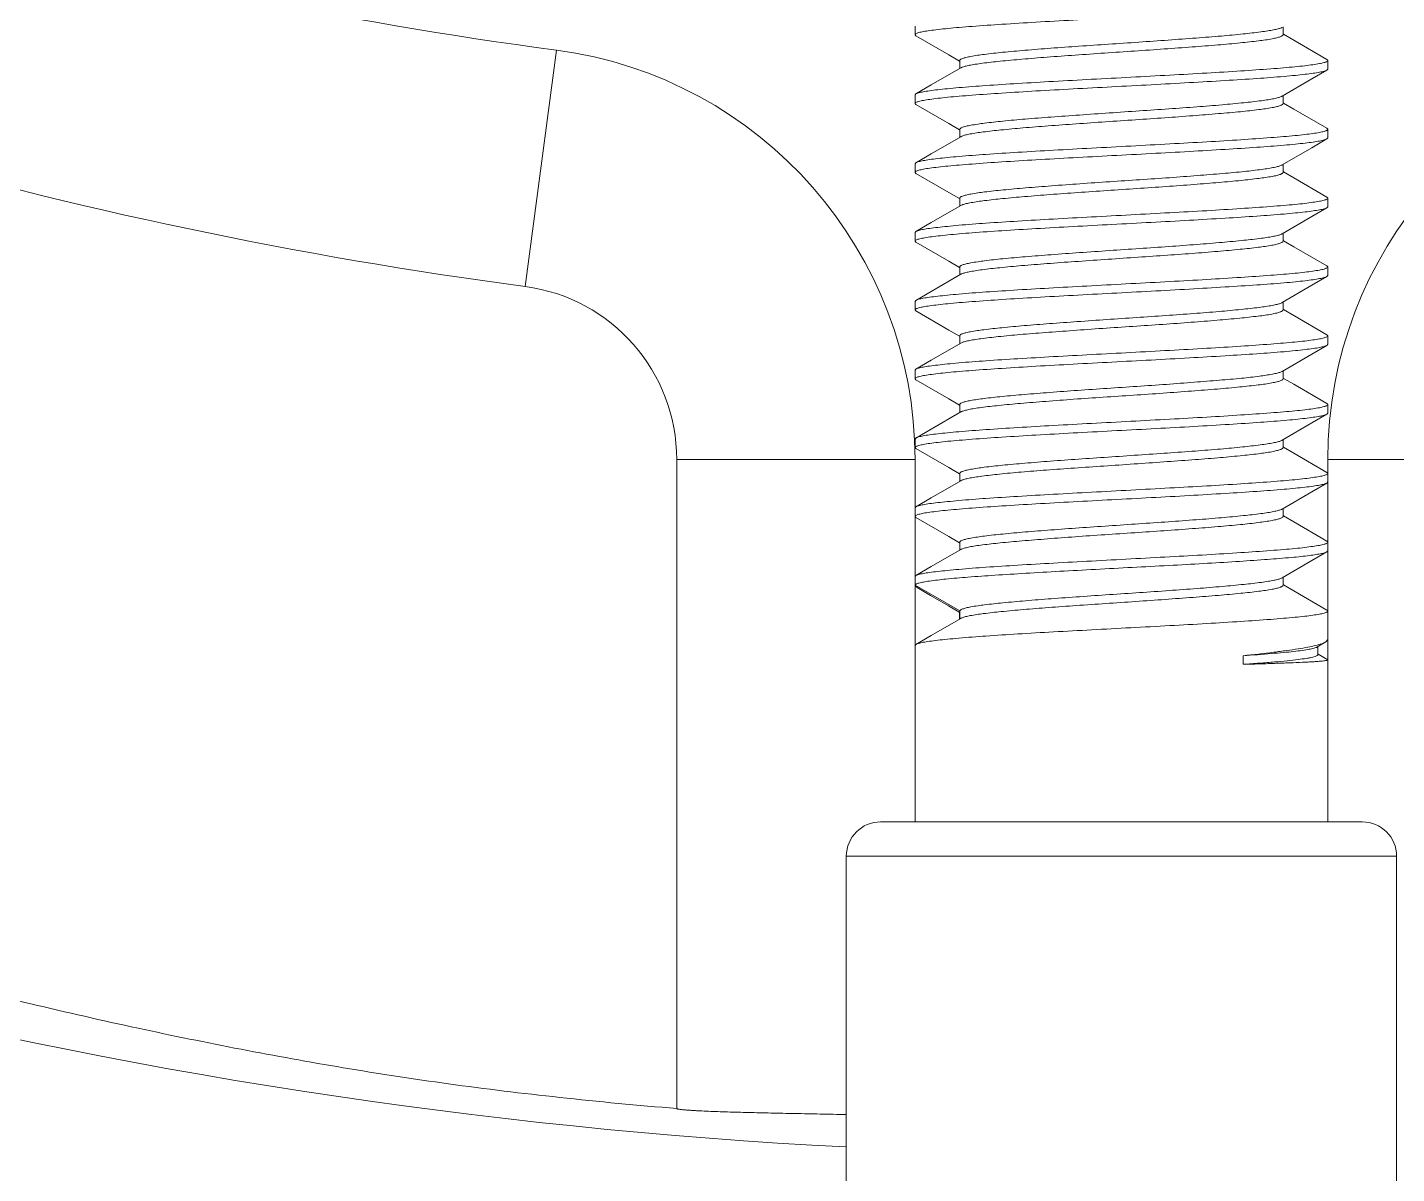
# Model space of a CAD drawing. Header units: millimetres. Extents: x 206 to 1899, y -454 to 296.
# Drawn here: x 633.944 to 635.188, y 50.576 to 51.617 of the extents above; entities that cross this region are included whole.
import ezdxf

# ---------------------------------------------------------------- set-up
doc = ezdxf.new("R2010")
doc.units = ezdxf.units.MM
doc.layers.add('细实线', color=7, linetype='Continuous', lineweight=15)

msp = doc.modelspace()

# ---------------------------------------------------------------- linework, layer by layer
at = {"layer": '细实线', "linetype": 'Continuous', "lineweight": 9}
for p, q in [((634.7508, 51.6184), (634.7508, 51.6106)), ((634.7516, 51.6097), (634.7508, 51.6106)), ((635.0852, 51.6106), (635.0852, 51.6178)), ((634.3966, 51.3819), (634.425, 51.5966)), ((634.7914, 51.5872), (634.7914, 51.5799)), ((635.125, 51.5881), (635.1258, 51.5872)), ((635.1258, 51.5872), (635.1258, 51.5794)), ((635.125, 51.5784), (635.1258, 51.5794)), ((634.7516, 51.5568), (634.7508, 51.5559)), ((634.7508, 51.5559), (634.7508, 51.5481)), ((634.7516, 51.5472), (634.7508, 51.5481)), ((635.0852, 51.5481), (635.0852, 51.5553)), ((634.7914, 51.5247), (634.7914, 51.5174)), ((635.125, 51.5256), (635.1258, 51.5247)), ((635.1258, 51.5247), (635.1258, 51.5169)), ((635.125, 51.5159), (635.1258, 51.5169)), ((634.7516, 51.4943), (634.7508, 51.4934)), ((634.7508, 51.4934), (634.7508, 51.4856)), ((634.7516, 51.4847), (634.7508, 51.4856)), ((635.0852, 51.4856), (635.0852, 51.4928)), ((634.7914, 51.4622), (634.7914, 51.4549)), ((635.125, 51.4631), (635.1258, 51.4622)), ((635.1258, 51.4622), (635.1258, 51.4544)), ((635.125, 51.4534), (635.1258, 51.4544)), ((634.7516, 51.4318), (634.7508, 51.4309)), ((634.7508, 51.4309), (634.7508, 51.4231)), ((634.7516, 51.4222), (634.7508, 51.4231)), ((635.0852, 51.4231), (635.0852, 51.4303)), ((634.7914, 51.3997), (634.7914, 51.3924)), ((635.125, 51.4006), (635.1258, 51.3997)), ((635.1258, 51.3997), (635.1258, 51.3919)), ((635.125, 51.3909), (635.1258, 51.3919)), ((634.7516, 51.3693), (634.7508, 51.3684)), ((634.7508, 51.3684), (634.7508, 51.3606)), ((634.7516, 51.3597), (634.7508, 51.3606)), ((635.0852, 51.3606), (635.0852, 51.3678)), ((634.7914, 51.3372), (634.7914, 51.3299)), ((635.125, 51.3381), (635.1258, 51.3372)), ((635.1258, 51.3372), (635.1258, 51.3294)), ((634.7929, 51.3308), (634.7924, 51.3305)), ((635.125, 51.3284), (635.1258, 51.3294)), ((634.7516, 51.3068), (634.7508, 51.3059)), ((634.7508, 51.3059), (634.7508, 51.2981)), ((634.7516, 51.2972), (634.7508, 51.2981)), ((635.0852, 51.2981), (635.0852, 51.3053)), ((634.7914, 51.2747), (634.7914, 51.2674)), ((635.125, 51.2756), (635.1258, 51.2747)), ((635.1258, 51.2747), (635.1258, 51.2669)), ((635.125, 51.2659), (635.1258, 51.2669)), ((634.7516, 51.2443), (634.7508, 51.2434)), ((634.7508, 51.2434), (634.7508, 51.2356)), ((634.7516, 51.2347), (634.7508, 51.2356)), ((635.0852, 51.2356), (635.0852, 51.2428)), ((634.7508, 51.2248), (634.5343, 51.2248)), ((634.5343, 51.2248), (634.5343, 50.6353)), ((634.7508, 51.2248), (634.7508, 50.8958)), ((635.3423, 51.2248), (635.1258, 51.2248)), ((635.1258, 51.0429), (635.1258, 51.2248)), ((634.7914, 51.2122), (634.7914, 51.2049)), ((635.125, 51.2131), (635.1258, 51.2122)), ((635.125, 51.2034), (635.1258, 51.2044)), ((634.7516, 51.1818), (634.7508, 51.1809)), ((634.7516, 51.1722), (634.7508, 51.1731)), ((635.0852, 51.1731), (635.0852, 51.1803)), ((634.7914, 51.1497), (634.7914, 51.1424)), ((635.125, 51.1506), (635.1258, 51.1497)), ((635.125, 51.1409), (635.1258, 51.1419)), ((634.7516, 51.1193), (634.7508, 51.1184)), ((635.0852, 51.1106), (635.0852, 51.1178)), ((634.7508, 51.1106), (634.7914, 51.0872)), ((634.7527, 51.1084), (634.7508, 51.1106)), ((634.7914, 51.0872), (634.7911, 51.0865)), ((634.7911, 51.0865), (634.7911, 51.0797)), ((634.7914, 51.0872), (634.7914, 51.0799)), ((635.125, 51.0881), (635.1258, 51.0872)), ((635.1239, 51.0591), (635.1258, 51.0613)), ((634.7516, 51.0568), (634.7508, 51.0559)), ((635.1159, 51.0544), (635.1239, 51.0591)), ((635.1167, 51.0476), (635.1167, 51.0549)), ((635.049, 51.0388), (635.049, 51.0466)), ((635.1257, 51.0429), (635.1169, 51.0479)), ((635.1258, 51.0427), (635.1258, 50.8958)), ((635.1571, 50.8958), (634.7196, 50.8958)), ((635.1883, 50.8645), (634.6883, 50.8645)), ((634.6883, 50.8645), (634.6883, 50.552)), ((635.1883, 50.8645), (635.1883, 50.552))]:
    msp.add_line(p, q, dxfattribs=at)
for points in [[(634.7516, 51.6097), (634.7814, 51.5924), (634.7911, 51.5867)], [(635.125, 51.5881), (635.0949, 51.6056), (635.0855, 51.611)], [(634.7924, 51.5805), (634.7656, 51.565), (634.7516, 51.5568)], [(635.0842, 51.5548), (635.1113, 51.5705), (635.125, 51.5784)], [(634.7516, 51.5472), (634.7814, 51.5299), (634.7911, 51.5242)], [(635.125, 51.5256), (635.0949, 51.5431), (635.0855, 51.5485)], [(634.7924, 51.518), (634.7656, 51.5025), (634.7516, 51.4943)], [(635.0842, 51.4923), (635.1113, 51.508), (635.125, 51.5159)], [(634.7516, 51.4847), (634.7814, 51.4674), (634.7911, 51.4617)], [(635.125, 51.4631), (635.0949, 51.4806), (635.0855, 51.486)], [(634.7924, 51.4555), (634.7656, 51.44), (634.7516, 51.4318)], [(635.0842, 51.4298), (635.1113, 51.4455), (635.125, 51.4534)], [(634.7516, 51.4222), (634.7814, 51.4049), (634.7911, 51.3992)], [(635.125, 51.4006), (635.0949, 51.4181), (635.0855, 51.4235)], [(634.7924, 51.393), (634.7656, 51.3775), (634.7516, 51.3693)], [(635.0842, 51.3673), (635.1113, 51.383), (635.125, 51.3909)], [(634.7516, 51.3597), (634.7814, 51.3424), (634.7911, 51.3367)], [(635.125, 51.3381), (635.0949, 51.3556), (635.0855, 51.361)], [(634.7924, 51.3305), (634.7656, 51.315), (634.7516, 51.3068)], [(635.0842, 51.3048), (635.1113, 51.3205), (635.125, 51.3284)], [(635.125, 51.2756), (635.0949, 51.2931), (635.0855, 51.2985)], [(634.7516, 51.2972), (634.7814, 51.2799), (634.7911, 51.2742)], [(634.7924, 51.268), (634.7656, 51.2525), (634.7516, 51.2443)], [(635.0842, 51.2423), (635.1113, 51.258), (635.125, 51.2659)], [(635.125, 51.2131), (635.0949, 51.2306), (635.0855, 51.236)], [(634.7516, 51.2347), (634.7814, 51.2174), (634.7911, 51.2117)], [(634.7924, 51.2055), (634.7656, 51.19), (634.7516, 51.1818)], [(635.0842, 51.1798), (635.1113, 51.1955), (635.125, 51.2034)], [(635.125, 51.1506), (635.0949, 51.1681), (635.0855, 51.1735)], [(634.7516, 51.1722), (634.7814, 51.1549), (634.7911, 51.1492)], [(634.7924, 51.143), (634.7656, 51.1275), (634.7516, 51.1193)], [(635.0842, 51.1173), (635.1113, 51.133), (635.125, 51.1409)], [(635.125, 51.0881), (635.0949, 51.1056), (635.0855, 51.111)], [(634.7527, 51.1084), (634.765, 51.1012), (634.7811, 51.0918), (634.7908, 51.0861)], [(634.7924, 51.0805), (634.7656, 51.065), (634.7516, 51.0568)]]:
    msp.add_lwpolyline(points, dxfattribs=at)
for centre, radius, start, end in [((634.9383, 55.4725), 3.9097, 245.1795, 262.4564), ((634.9383, 55.4725), 4.1262, 245.1795, 262.4564), ((634.3758, 51.2248), 0.375, 0, 82.4564), ((635.5008, 51.2248), 0.375, 97.5436, 180), ((634.8001, 51.4395), 0.0178, 109.5217, 109.8922), ((634.3758, 51.2248), 0.1585, 0, 82.4564), ((634.9383, 55.4725), 4.8785, 243.7689, 267.0595), ((634.9383, 55.4725), 5.0347, 242.6574, 297.3426), ((634.7196, 50.8645), 0.0312, 90, 180), ((635.1571, 50.8645), 0.0312, 0, 90)]:
    msp.add_arc(centre, radius, start, end, dxfattribs=at)
for points, knots in [([(634.7508, 51.6106), (634.7508, 51.611), (634.7517, 51.6116), (634.7528, 51.6121), (634.7551, 51.6128), (634.7589, 51.6136), (634.7648, 51.6145), (634.7722, 51.6154), (634.7811, 51.6164), (634.7914, 51.6173), (634.8078, 51.6186), (634.831, 51.6202), (634.8616, 51.6221), (634.8949, 51.6239), (634.9298, 51.6258), (634.965, 51.6276), (634.9993, 51.6295), (635.0313, 51.6314), (635.06, 51.6332), (635.0813, 51.6348), (635.0959, 51.6361), (635.1047, 51.6371), (635.1121, 51.638), (635.1179, 51.6389), (635.122, 51.6398), (635.1243, 51.6405), (635.125, 51.6409)], [0, 0, 0, 0, 0.003386, 0.006477, 0.010615, 0.022103, 0.037852, 0.057761, 0.081659, 0.109346, 0.14057, 0.212495, 0.294853, 0.384678, 0.478725, 0.573599, 0.665875, 0.752216, 0.829508, 0.894972, 0.92252, 0.946272, 0.966026, 0.981615, 0.992942, 1, 1, 1, 1]), ([(635.0834, 51.6168), (635.0825, 51.6165), (635.0802, 51.6158), (635.0762, 51.6149), (635.071, 51.614), (635.0618, 51.6127), (635.0477, 51.6111), (635.0281, 51.6093), (635.0054, 51.6075), (634.9803, 51.6057), (634.9538, 51.6038), (634.9268, 51.602), (634.9002, 51.6002), (634.8749, 51.5984), (634.8517, 51.5966), (634.8316, 51.5948), (634.8152, 51.593), (634.8041, 51.5914), (634.7975, 51.5901), (634.7946, 51.5893), (634.7929, 51.5886), (634.792, 51.5881), (634.7914, 51.5875), (634.7914, 51.5872)], [0, 0, 0, 0, 0.009983, 0.024017, 0.042047, 0.063952, 0.118662, 0.186333, 0.264661, 0.350955, 0.442243, 0.535377, 0.627145, 0.714382, 0.794081, 0.863503, 0.920281, 0.962517, 0.977758, 0.988951, 0.993044, 0.996175, 1, 1, 1, 1]), ([(635.0852, 51.6106), (635.0852, 51.6102), (635.0846, 51.6097), (635.0837, 51.6092), (635.082, 51.6085), (635.0791, 51.6077), (635.0726, 51.6063), (635.0615, 51.6048), (635.0451, 51.603), (635.025, 51.6012), (635.002, 51.5994), (634.9767, 51.5976), (634.9501, 51.5958), (634.9231, 51.594), (634.8967, 51.5921), (634.8716, 51.5903), (634.8489, 51.5885), (634.8293, 51.5867), (634.8152, 51.5852), (634.8059, 51.5838), (634.8006, 51.5829), (634.7966, 51.5821), (634.7943, 51.5814), (634.7934, 51.581)], [0, 0, 0, 0, 0.003818, 0.006942, 0.011026, 0.02219, 0.037392, 0.079521, 0.136161, 0.205426, 0.28496, 0.372037, 0.463666, 0.556698, 0.647932, 0.734233, 0.812637, 0.880458, 0.935393, 0.957441, 0.975627, 0.989834, 1, 1, 1, 1]), ([(635.0842, 51.6173), (635.0841, 51.6172), (635.0839, 51.6171), (635.0836, 51.6169), (635.0834, 51.6168)], [0, 0, 0, 0, 0.227478, 1, 1, 1, 1]), ([(635.1258, 51.5872), (635.1258, 51.5867), (635.125, 51.5862), (635.1238, 51.5857), (635.1215, 51.585), (635.1177, 51.5842), (635.1118, 51.5833), (635.1044, 51.5823), (635.0955, 51.5814), (635.0852, 51.5805), (635.0688, 51.5792), (635.0456, 51.5776), (635.015, 51.5757), (634.9817, 51.5739), (634.9468, 51.572), (634.9116, 51.5701), (634.8773, 51.5683), (634.8453, 51.5664), (634.8166, 51.5646), (634.7953, 51.563), (634.7807, 51.5616), (634.7719, 51.5607), (634.7645, 51.5598), (634.7587, 51.5589), (634.7546, 51.558), (634.7524, 51.5573), (634.7516, 51.5568)], [0, 0, 0, 0, 0.003386, 0.006477, 0.010615, 0.022105, 0.037855, 0.057765, 0.081665, 0.109352, 0.140578, 0.212504, 0.294863, 0.384691, 0.47874, 0.573613, 0.665886, 0.752225, 0.829516, 0.894979, 0.922525, 0.946276, 0.966029, 0.981617, 0.992942, 1, 1, 1, 1]), ([(634.7508, 51.5481), (634.7508, 51.5485), (634.7517, 51.5491), (634.7528, 51.5496), (634.7551, 51.5503), (634.7589, 51.5511), (634.7648, 51.552), (634.7722, 51.5529), (634.7811, 51.5539), (634.7914, 51.5548), (634.8078, 51.5561), (634.831, 51.5577), (634.8616, 51.5596), (634.8949, 51.5614), (634.9298, 51.5633), (634.965, 51.5651), (634.9993, 51.567), (635.0313, 51.5689), (635.06, 51.5707), (635.0813, 51.5723), (635.0959, 51.5736), (635.1047, 51.5746), (635.1121, 51.5755), (635.1179, 51.5764), (635.122, 51.5773), (635.1243, 51.578), (635.125, 51.5784)], [0, 0, 0, 0, 0.003386, 0.006477, 0.010615, 0.022104, 0.037852, 0.057759, 0.081656, 0.10934, 0.140563, 0.212487, 0.29485, 0.384681, 0.478728, 0.573601, 0.66588, 0.752226, 0.829521, 0.894981, 0.922526, 0.946275, 0.966028, 0.981616, 0.992942, 1, 1, 1, 1]), ([(634.7934, 51.581), (634.7933, 51.5809), (634.7929, 51.5808), (634.7926, 51.5806), (634.7924, 51.5805)], [0, 0, 0, 0, 0.275075, 1, 1, 1, 1]), ([(635.0835, 51.5544), (635.0827, 51.554), (635.0805, 51.5533), (635.0765, 51.5524), (635.0714, 51.5515), (635.0623, 51.5502), (635.0483, 51.5487), (635.0287, 51.5468), (635.006, 51.545), (634.981, 51.5432), (634.9545, 51.5414), (634.9274, 51.5396), (634.9006, 51.5377), (634.8752, 51.5359), (634.852, 51.5341), (634.8318, 51.5323), (634.8153, 51.5305), (634.8042, 51.5289), (634.7975, 51.5276), (634.7946, 51.5268), (634.7929, 51.5261), (634.792, 51.5256), (634.7914, 51.525), (634.7914, 51.5247)], [0, 0, 0, 0, 0.009677, 0.023417, 0.041183, 0.062849, 0.117177, 0.184595, 0.262794, 0.349075, 0.440453, 0.533761, 0.625763, 0.713268, 0.793247, 0.862937, 0.919948, 0.962365, 0.977669, 0.988913, 0.993022, 0.996164, 1, 1, 1, 1]), ([(635.0852, 51.5481), (635.0852, 51.5477), (635.0846, 51.5472), (635.0837, 51.5467), (635.082, 51.546), (635.0792, 51.5452), (635.0727, 51.5439), (635.0617, 51.5423), (635.0454, 51.5405), (635.0254, 51.5388), (635.0025, 51.537), (634.9774, 51.5351), (634.9509, 51.5333), (634.924, 51.5315), (634.8976, 51.5297), (634.8726, 51.5279), (634.8499, 51.5261), (634.8301, 51.5243), (634.8141, 51.5225), (634.8033, 51.521), (634.797, 51.5197), (634.7946, 51.519), (634.7936, 51.5186)], [0, 0, 0, 0, 0.003802, 0.00691, 0.010971, 0.022067, 0.037175, 0.079049, 0.135361, 0.204249, 0.283387, 0.370083, 0.461382, 0.554169, 0.645275, 0.731592, 0.810175, 0.878354, 0.93383, 0.974773, 0.989392, 1, 1, 1, 1]), ([(635.0842, 51.5548), (635.0842, 51.5547), (635.0839, 51.5546), (635.0837, 51.5545), (635.0835, 51.5544)], [0, 0, 0, 0, 0.231261, 1, 1, 1, 1]), ([(635.1258, 51.5247), (635.1258, 51.5242), (635.125, 51.5237), (635.1238, 51.5232), (635.1215, 51.5225), (635.1177, 51.5217), (635.1118, 51.5208), (635.1044, 51.5198), (635.0955, 51.5189), (635.0852, 51.518), (635.0688, 51.5167), (635.0456, 51.5151), (635.015, 51.5132), (634.9817, 51.5114), (634.9468, 51.5095), (634.9116, 51.5076), (634.8773, 51.5058), (634.8453, 51.5039), (634.8166, 51.5021), (634.7953, 51.5005), (634.7807, 51.4991), (634.7719, 51.4982), (634.7645, 51.4973), (634.7587, 51.4964), (634.7546, 51.4955), (634.7524, 51.4948), (634.7516, 51.4943)], [0, 0, 0, 0, 0.003386, 0.006477, 0.010615, 0.022104, 0.037853, 0.057761, 0.081659, 0.109343, 0.140566, 0.212491, 0.294856, 0.384688, 0.478738, 0.57361, 0.665886, 0.752231, 0.829524, 0.894985, 0.922529, 0.946277, 0.966029, 0.981616, 0.992942, 1, 1, 1, 1]), ([(634.7508, 51.4856), (634.7508, 51.486), (634.7517, 51.4866), (634.7528, 51.4871), (634.7551, 51.4878), (634.7589, 51.4886), (634.7648, 51.4895), (634.7722, 51.4904), (634.7811, 51.4914), (634.7915, 51.4923), (634.8078, 51.4936), (634.831, 51.4952), (634.8616, 51.4971), (634.8949, 51.4989), (634.9298, 51.5008), (634.965, 51.5026), (634.9993, 51.5045), (635.0313, 51.5064), (635.06, 51.5082), (635.0813, 51.5098), (635.0959, 51.5111), (635.1047, 51.5121), (635.1121, 51.513), (635.1179, 51.5139), (635.122, 51.5148), (635.1243, 51.5155), (635.125, 51.5159)], [0, 0, 0, 0, 0.003387, 0.006477, 0.010616, 0.022106, 0.037856, 0.057766, 0.081667, 0.109354, 0.14058, 0.212506, 0.29487, 0.384701, 0.478751, 0.573623, 0.665893, 0.752232, 0.829523, 0.894985, 0.92253, 0.946279, 0.966031, 0.981618, 0.992942, 1, 1, 1, 1]), ([(634.7936, 51.5186), (634.7935, 51.5185), (634.7931, 51.5184), (634.7927, 51.5182), (634.7924, 51.518)], [0, 0, 0, 0, 0.280294, 1, 1, 1, 1]), ([(635.0837, 51.492), (635.0828, 51.4916), (635.0807, 51.4909), (635.0768, 51.49), (635.0717, 51.4891), (635.0627, 51.4878), (635.0488, 51.4862), (635.0293, 51.4844), (635.0066, 51.4826), (634.9815, 51.4807), (634.955, 51.4789), (634.9278, 51.4771), (634.901, 51.4753), (634.8755, 51.4734), (634.8523, 51.4716), (634.832, 51.4698), (634.8154, 51.468), (634.8042, 51.4665), (634.7975, 51.4651), (634.7946, 51.4643), (634.7929, 51.4636), (634.792, 51.4631), (634.7914, 51.4625), (634.7914, 51.4622)], [0, 0, 0, 0, 0.009433, 0.022938, 0.04049, 0.061966, 0.115986, 0.183198, 0.261292, 0.347563, 0.439014, 0.532461, 0.62465, 0.712371, 0.792575, 0.862481, 0.91968, 0.962243, 0.977598, 0.988882, 0.993005, 0.996155, 1, 1, 1, 1]), ([(635.0852, 51.4856), (635.0852, 51.4852), (635.0846, 51.4847), (635.0837, 51.4842), (635.0821, 51.4835), (635.0793, 51.4827), (635.0728, 51.4814), (635.0619, 51.4799), (635.0458, 51.4781), (635.0261, 51.4763), (635.0034, 51.4745), (634.9785, 51.4727), (634.9522, 51.4709), (634.9255, 51.4691), (634.8992, 51.4673), (634.8742, 51.4655), (634.8514, 51.4637), (634.8315, 51.4619), (634.8153, 51.4602), (634.8043, 51.4586), (634.7977, 51.4573), (634.7951, 51.4566), (634.7941, 51.4563)], [0, 0, 0, 0, 0.003778, 0.006856, 0.01088, 0.02187, 0.036826, 0.07829, 0.134072, 0.202349, 0.280845, 0.366922, 0.457684, 0.55007, 0.640964, 0.7273, 0.806171, 0.874929, 0.93128, 0.973382, 0.98867, 1, 1, 1, 1]), ([(635.1258, 51.4622), (635.1258, 51.4617), (635.125, 51.4612), (635.1238, 51.4607), (635.1215, 51.46), (635.1177, 51.4592), (635.1118, 51.4583), (635.1044, 51.4573), (635.0955, 51.4564), (635.0852, 51.4555), (635.0688, 51.4542), (635.0456, 51.4526), (635.015, 51.4507), (634.9817, 51.4489), (634.9468, 51.447), (634.9116, 51.4451), (634.8773, 51.4433), (634.8453, 51.4414), (634.8166, 51.4396), (634.7953, 51.438), (634.7807, 51.4366), (634.7719, 51.4357), (634.7645, 51.4348), (634.7587, 51.4339), (634.7546, 51.433), (634.7524, 51.4323), (634.7516, 51.4318)], [0, 0, 0, 0, 0.003386, 0.006477, 0.010615, 0.022103, 0.03785, 0.057758, 0.081655, 0.10934, 0.140564, 0.212487, 0.294847, 0.38467, 0.478715, 0.573589, 0.665867, 0.752213, 0.829506, 0.894971, 0.922518, 0.946271, 0.966025, 0.981615, 0.992941, 1, 1, 1, 1]), ([(634.7508, 51.4231), (634.7508, 51.4235), (634.7517, 51.4241), (634.7528, 51.4246), (634.7551, 51.4253), (634.7589, 51.4261), (634.7648, 51.427), (634.7722, 51.4279), (634.7811, 51.4289), (634.7914, 51.4298), (634.8078, 51.4311), (634.831, 51.4327), (634.8616, 51.4346), (634.8949, 51.4364), (634.9298, 51.4383), (634.965, 51.4401), (634.9993, 51.442), (635.0313, 51.4439), (635.06, 51.4457), (635.0813, 51.4473), (635.0959, 51.4486), (635.1047, 51.4496), (635.1121, 51.4505), (635.1179, 51.4514), (635.122, 51.4523), (635.1243, 51.453), (635.125, 51.4534)], [0, 0, 0, 0, 0.003386, 0.006477, 0.010615, 0.022103, 0.037851, 0.057759, 0.081656, 0.109342, 0.140566, 0.212491, 0.294849, 0.384672, 0.478718, 0.573592, 0.665869, 0.752213, 0.829505, 0.89497, 0.922518, 0.946271, 0.966025, 0.981615, 0.992941, 1, 1, 1, 1]), ([(634.794, 51.4562), (634.7938, 51.4562), (634.7933, 51.456), (634.7928, 51.4557), (634.7924, 51.4555)], [0, 0, 0, 0, 0.286671, 1, 1, 1, 1]), ([(635.0836, 51.4294), (635.0827, 51.429), (635.0805, 51.4283), (635.0765, 51.4274), (635.0714, 51.4265), (635.0623, 51.4252), (635.0483, 51.4237), (635.0288, 51.4219), (635.0061, 51.42), (634.981, 51.4182), (634.9545, 51.4164), (634.9274, 51.4146), (634.9007, 51.4127), (634.8753, 51.4109), (634.852, 51.4091), (634.8318, 51.4073), (634.8153, 51.4055), (634.8042, 51.4039), (634.7975, 51.4026), (634.7946, 51.4018), (634.7929, 51.4011), (634.792, 51.4006), (634.7914, 51.4), (634.7914, 51.3997)], [0, 0, 0, 0, 0.009667, 0.023393, 0.041147, 0.062805, 0.117116, 0.184522, 0.262714, 0.348994, 0.440377, 0.533692, 0.625703, 0.71322, 0.79321, 0.862913, 0.919936, 0.962361, 0.977665, 0.988912, 0.993023, 0.996165, 1, 1, 1, 1]), ([(635.0852, 51.4231), (635.0852, 51.4227), (635.0846, 51.4222), (635.0837, 51.4217), (635.082, 51.421), (635.0791, 51.4202), (635.0725, 51.4188), (635.0614, 51.4173), (635.045, 51.4155), (635.0249, 51.4137), (635.0018, 51.4119), (634.9765, 51.4101), (634.9499, 51.4083), (634.9229, 51.4064), (634.8964, 51.4046), (634.8714, 51.4028), (634.8487, 51.401), (634.829, 51.3992), (634.815, 51.3976), (634.8057, 51.3963), (634.8005, 51.3954), (634.7965, 51.3945), (634.7942, 51.3938), (634.7933, 51.3935)], [0, 0, 0, 0, 0.003822, 0.006948, 0.011039, 0.022226, 0.037448, 0.079648, 0.13638, 0.205749, 0.285389, 0.372569, 0.464289, 0.557388, 0.648657, 0.734953, 0.813305, 0.881028, 0.935817, 0.957772, 0.975858, 0.989948, 1, 1, 1, 1]), ([(635.0842, 51.4298), (635.0842, 51.4297), (635.0839, 51.4296), (635.0837, 51.4295), (635.0836, 51.4294)], [0, 0, 0, 0, 0.231372, 1, 1, 1, 1]), ([(635.1258, 51.3997), (635.1258, 51.3992), (635.125, 51.3987), (635.1238, 51.3982), (635.1215, 51.3975), (635.1177, 51.3967), (635.1118, 51.3958), (635.1044, 51.3948), (635.0955, 51.3939), (635.0852, 51.393), (635.0688, 51.3917), (635.0456, 51.3901), (635.015, 51.3882), (634.9817, 51.3864), (634.9468, 51.3845), (634.9116, 51.3826), (634.8773, 51.3808), (634.8453, 51.3789), (634.8166, 51.3771), (634.7953, 51.3755), (634.7807, 51.3741), (634.7719, 51.3732), (634.7645, 51.3723), (634.7587, 51.3714), (634.7546, 51.3705), (634.7524, 51.3698), (634.7516, 51.3693)], [0, 0, 0, 0, 0.003387, 0.006477, 0.010616, 0.022106, 0.037856, 0.057766, 0.081667, 0.109355, 0.140581, 0.212507, 0.294868, 0.384698, 0.478747, 0.57362, 0.665891, 0.752229, 0.82952, 0.894982, 0.922528, 0.946278, 0.96603, 0.981617, 0.992942, 1, 1, 1, 1]), ([(634.7508, 51.3606), (634.7508, 51.361), (634.7517, 51.3616), (634.7528, 51.3621), (634.7551, 51.3628), (634.7589, 51.3636), (634.7648, 51.3645), (634.7722, 51.3654), (634.7811, 51.3664), (634.7914, 51.3673), (634.8078, 51.3686), (634.831, 51.3702), (634.8616, 51.3721), (634.8949, 51.3739), (634.9298, 51.3758), (634.965, 51.3776), (634.9993, 51.3795), (635.0313, 51.3814), (635.06, 51.3832), (635.0813, 51.3848), (635.0959, 51.3861), (635.1047, 51.3871), (635.1121, 51.388), (635.1179, 51.3889), (635.122, 51.3898), (635.1243, 51.3905), (635.125, 51.3909)], [0, 0, 0, 0, 0.003386, 0.006477, 0.010615, 0.022104, 0.037852, 0.057759, 0.081656, 0.10934, 0.140563, 0.212487, 0.294851, 0.384681, 0.478729, 0.573602, 0.66588, 0.752227, 0.829521, 0.894982, 0.922527, 0.946276, 0.966028, 0.981616, 0.992942, 1, 1, 1, 1]), ([(634.7933, 51.3935), (634.7932, 51.3934), (634.7929, 51.3933), (634.7926, 51.3931), (634.7924, 51.393)], [0, 0, 0, 0, 0.273722, 1, 1, 1, 1]), ([(635.0828, 51.3666), (635.0818, 51.3662), (635.0793, 51.3656), (635.0729, 51.3642), (635.062, 51.3627), (635.0458, 51.3609), (635.026, 51.3591), (635.0033, 51.3573), (634.9783, 51.3555), (634.9519, 51.3537), (634.9251, 51.3519), (634.8987, 51.3501), (634.8737, 51.3483), (634.8509, 51.3465), (634.831, 51.3447), (634.8148, 51.3429), (634.8039, 51.3414), (634.7974, 51.3401), (634.7945, 51.3393), (634.7929, 51.3386), (634.792, 51.3381), (634.7914, 51.3375), (634.7914, 51.3372)], [0, 0, 0, 0, 0.010947, 0.025879, 0.067366, 0.123254, 0.191705, 0.270423, 0.356749, 0.447755, 0.540354, 0.631401, 0.717806, 0.796642, 0.865243, 0.921307, 0.96299, 0.978024, 0.989073, 0.993117, 0.996209, 1, 1, 1, 1]), ([(635.0852, 51.3606), (635.0852, 51.3602), (635.0846, 51.3597), (635.0837, 51.3592), (635.082, 51.3585), (635.0791, 51.3577), (635.0724, 51.3563), (635.0612, 51.3548), (635.0446, 51.353), (635.0243, 51.3512), (635.001, 51.3493), (634.9755, 51.3475), (634.9487, 51.3457), (634.9215, 51.3439), (634.8949, 51.342), (634.8699, 51.3402), (634.8472, 51.3384), (634.8277, 51.3366), (634.8138, 51.335), (634.8048, 51.3337), (634.7997, 51.3328), (634.7959, 51.3319), (634.7937, 51.3312), (634.7929, 51.3308)], [0, 0, 0, 0, 0.003847, 0.007, 0.011126, 0.02242, 0.037789, 0.080389, 0.137638, 0.2076, 0.287863, 0.375641, 0.467878, 0.561362, 0.652831, 0.7391, 0.817166, 0.884324, 0.938264, 0.95969, 0.977187, 0.99063, 1, 1, 1, 1]), ([(635.0842, 51.3673), (635.0841, 51.3672), (635.0836, 51.367), (635.0832, 51.3668), (635.0828, 51.3666)], [0, 0, 0, 0, 0.216425, 1, 1, 1, 1]), ([(635.1258, 51.3372), (635.1258, 51.3367), (635.125, 51.3362), (635.1238, 51.3357), (635.1215, 51.335), (635.1177, 51.3342), (635.1118, 51.3333), (635.1044, 51.3323), (635.0955, 51.3314), (635.0852, 51.3305), (635.0688, 51.3292), (635.0456, 51.3276), (635.015, 51.3257), (634.9817, 51.3239), (634.9468, 51.322), (634.9116, 51.3201), (634.8773, 51.3183), (634.8453, 51.3164), (634.8166, 51.3146), (634.7953, 51.313), (634.7807, 51.3116), (634.7719, 51.3107), (634.7645, 51.3098), (634.7587, 51.3089), (634.7546, 51.308), (634.7524, 51.3073), (634.7516, 51.3068)], [0, 0, 0, 0, 0.003386, 0.006477, 0.010615, 0.022104, 0.037853, 0.057761, 0.081658, 0.109343, 0.140566, 0.212491, 0.294855, 0.384687, 0.478737, 0.573609, 0.665885, 0.752231, 0.829524, 0.894984, 0.922529, 0.946277, 0.966029, 0.981616, 0.992942, 1, 1, 1, 1]), ([(634.7508, 51.2981), (634.7508, 51.2985), (634.7517, 51.2991), (634.7528, 51.2996), (634.7551, 51.3003), (634.7589, 51.3011), (634.7648, 51.302), (634.7722, 51.3029), (634.7811, 51.3039), (634.7915, 51.3048), (634.8078, 51.3061), (634.831, 51.3077), (634.8616, 51.3096), (634.8949, 51.3114), (634.9298, 51.3133), (634.965, 51.3151), (634.9993, 51.317), (635.0313, 51.3189), (635.06, 51.3207), (635.0813, 51.3223), (635.0959, 51.3236), (635.1047, 51.3246), (635.1121, 51.3255), (635.1179, 51.3264), (635.122, 51.3273), (635.1243, 51.328), (635.125, 51.3284)], [0, 0, 0, 0, 0.003387, 0.006477, 0.010616, 0.022106, 0.037856, 0.057766, 0.081667, 0.109355, 0.140581, 0.212507, 0.294868, 0.384698, 0.478747, 0.57362, 0.66589, 0.752229, 0.82952, 0.894982, 0.922528, 0.946278, 0.96603, 0.981617, 0.992942, 1, 1, 1, 1]), ([(635.0829, 51.3042), (635.0819, 51.3038), (635.0795, 51.3031), (635.0731, 51.3018), (635.0623, 51.3002), (635.0462, 51.2984), (635.0264, 51.2967), (635.0037, 51.2949), (634.9787, 51.293), (634.9523, 51.2912), (634.9254, 51.2894), (634.899, 51.2876), (634.8739, 51.2858), (634.851, 51.284), (634.8311, 51.2822), (634.8149, 51.2804), (634.8039, 51.2789), (634.7974, 51.2776), (634.7946, 51.2768), (634.7929, 51.2761), (634.792, 51.2756), (634.7914, 51.275), (634.7914, 51.2747)], [0, 0, 0, 0, 0.010763, 0.025526, 0.066719, 0.122383, 0.190687, 0.269332, 0.355652, 0.446713, 0.539413, 0.630596, 0.717159, 0.796158, 0.864915, 0.921113, 0.9629, 0.977975, 0.989049, 0.993102, 0.996204, 1, 1, 1, 1]), ([(635.0852, 51.2981), (635.0852, 51.2977), (635.0846, 51.2972), (635.0837, 51.2967), (635.082, 51.296), (635.0791, 51.2952), (635.0724, 51.2938), (635.0613, 51.2923), (635.0447, 51.2905), (635.0245, 51.2887), (635.0013, 51.2869), (634.9758, 51.285), (634.9491, 51.2832), (634.922, 51.2814), (634.8954, 51.2796), (634.8704, 51.2777), (634.8477, 51.2759), (634.8282, 51.2741), (634.8142, 51.2725), (634.8051, 51.2712), (634.8, 51.2703), (634.7961, 51.2694), (634.7939, 51.2687), (634.793, 51.2683)], [0, 0, 0, 0, 0.003839, 0.006984, 0.011097, 0.022354, 0.037675, 0.080139, 0.137211, 0.20697, 0.287022, 0.374597, 0.466659, 0.560012, 0.651413, 0.737691, 0.815856, 0.883208, 0.937437, 0.959041, 0.976738, 0.990401, 1, 1, 1, 1]), ([(635.0842, 51.3048), (635.0841, 51.3047), (635.0837, 51.3045), (635.0832, 51.3043), (635.0829, 51.3042)], [0, 0, 0, 0, 0.218479, 1, 1, 1, 1]), ([(635.1258, 51.2747), (635.1258, 51.2742), (635.125, 51.2737), (635.1238, 51.2732), (635.1215, 51.2725), (635.1177, 51.2717), (635.1118, 51.2708), (635.1044, 51.2698), (635.0955, 51.2689), (635.0852, 51.268), (635.0688, 51.2667), (635.0456, 51.2651), (635.015, 51.2632), (634.9817, 51.2614), (634.9468, 51.2595), (634.9116, 51.2576), (634.8773, 51.2558), (634.8453, 51.2539), (634.8166, 51.2521), (634.7953, 51.2505), (634.7807, 51.2491), (634.7719, 51.2482), (634.7645, 51.2473), (634.7587, 51.2464), (634.7546, 51.2455), (634.7524, 51.2448), (634.7516, 51.2443)], [0, 0, 0, 0, 0.003386, 0.006477, 0.010615, 0.022103, 0.037851, 0.057759, 0.081656, 0.109342, 0.140566, 0.212491, 0.294849, 0.384672, 0.478718, 0.573592, 0.665869, 0.752213, 0.829505, 0.89497, 0.922518, 0.946271, 0.966025, 0.981615, 0.992941, 1, 1, 1, 1]), ([(634.7508, 51.2356), (634.7508, 51.236), (634.7517, 51.2366), (634.7528, 51.2371), (634.7551, 51.2378), (634.7589, 51.2386), (634.7648, 51.2395), (634.7722, 51.2404), (634.7811, 51.2414), (634.7914, 51.2423), (634.8078, 51.2436), (634.831, 51.2452), (634.8616, 51.2471), (634.8949, 51.2489), (634.9298, 51.2508), (634.965, 51.2526), (634.9993, 51.2545), (635.0313, 51.2564), (635.06, 51.2582), (635.0813, 51.2598), (635.0959, 51.2611), (635.1047, 51.2621), (635.1121, 51.263), (635.1179, 51.2639), (635.122, 51.2648), (635.1243, 51.2655), (635.125, 51.2659)], [0, 0, 0, 0, 0.003386, 0.006477, 0.010615, 0.022103, 0.03785, 0.057758, 0.081655, 0.10934, 0.140564, 0.212487, 0.294847, 0.38467, 0.478715, 0.573589, 0.665867, 0.752213, 0.829506, 0.894971, 0.922519, 0.946271, 0.966025, 0.981615, 0.992941, 1, 1, 1, 1]), ([(634.793, 51.2683), (634.793, 51.2683), (634.7928, 51.2682), (634.7925, 51.2681), (634.7924, 51.268)], [0, 0, 0, 0, 0.267959, 1, 1, 1, 1]), ([(635.0832, 51.2418), (635.0823, 51.2414), (635.0799, 51.2407), (635.0758, 51.2398), (635.0705, 51.2389), (635.0613, 51.2376), (635.0471, 51.236), (635.0274, 51.2342), (635.0047, 51.2324), (634.9797, 51.2306), (634.9532, 51.2288), (634.9263, 51.227), (634.8997, 51.2252), (634.8745, 51.2234), (634.8515, 51.2215), (634.8314, 51.2198), (634.8151, 51.218), (634.804, 51.2164), (634.7975, 51.2151), (634.7946, 51.2143), (634.7929, 51.2136), (634.792, 51.2131), (634.7914, 51.2125), (634.7914, 51.2122)], [0, 0, 0, 0, 0.010287, 0.024608, 0.042898, 0.065038, 0.120122, 0.188042, 0.266495, 0.3528, 0.443999, 0.536963, 0.628501, 0.715473, 0.794898, 0.864059, 0.920609, 0.962667, 0.977844, 0.988989, 0.993067, 0.996187, 1, 1, 1, 1]), ([(635.0852, 51.2356), (635.0852, 51.2352), (635.0846, 51.2347), (635.0837, 51.2342), (635.082, 51.2335), (635.0791, 51.2327), (635.0725, 51.2313), (635.0614, 51.2298), (635.0449, 51.228), (635.0248, 51.2262), (635.0016, 51.2244), (634.9763, 51.2226), (634.9496, 51.2207), (634.9226, 51.2189), (634.8961, 51.2171), (634.871, 51.2153), (634.8483, 51.2135), (634.8287, 51.2117), (634.8147, 51.2101), (634.8055, 51.2088), (634.8003, 51.2079), (634.7963, 51.207), (634.7941, 51.2063), (634.7932, 51.2059)], [0, 0, 0, 0, 0.003828, 0.006963, 0.011061, 0.022271, 0.037532, 0.079827, 0.13668, 0.206189, 0.285979, 0.373303, 0.465146, 0.558337, 0.649654, 0.735944, 0.81423, 0.88182, 0.936406, 0.958233, 0.976177, 0.990116, 1, 1, 1, 1]), ([(635.0842, 51.2423), (635.0841, 51.2422), (635.0838, 51.242), (635.0835, 51.2419), (635.0832, 51.2418)], [0, 0, 0, 0, 0.223873, 1, 1, 1, 1]), ([(635.1258, 51.2122), (635.1258, 51.2117), (635.125, 51.2112), (635.1238, 51.2107), (635.1215, 51.21), (635.1177, 51.2092), (635.1118, 51.2083), (635.1044, 51.2073), (635.0955, 51.2064), (635.0852, 51.2055), (635.0688, 51.2042), (635.0456, 51.2026), (635.015, 51.2007), (634.9817, 51.1989), (634.9468, 51.197), (634.9116, 51.1951), (634.8773, 51.1933), (634.8453, 51.1914), (634.8166, 51.1896), (634.7953, 51.188), (634.7807, 51.1866), (634.7719, 51.1857), (634.7645, 51.1848), (634.7587, 51.1839), (634.7546, 51.183), (634.7524, 51.1823), (634.7516, 51.1818)], [0, 0, 0, 0, 0.003386, 0.006477, 0.010616, 0.022105, 0.037856, 0.057766, 0.081667, 0.109354, 0.14058, 0.212506, 0.29487, 0.384701, 0.478751, 0.573623, 0.665893, 0.752232, 0.829523, 0.894985, 0.92253, 0.946279, 0.966031, 0.981617, 0.992942, 1, 1, 1, 1]), ([(634.7508, 51.1731), (634.7508, 51.1735), (634.7517, 51.1741), (634.7528, 51.1746), (634.7551, 51.1753), (634.7589, 51.1761), (634.7648, 51.177), (634.7722, 51.1779), (634.7811, 51.1789), (634.7914, 51.1798), (634.8078, 51.1811), (634.831, 51.1827), (634.8616, 51.1846), (634.8949, 51.1864), (634.9298, 51.1883), (634.965, 51.1901), (634.9993, 51.192), (635.0313, 51.1939), (635.06, 51.1957), (635.0813, 51.1973), (635.0959, 51.1986), (635.1047, 51.1996), (635.1121, 51.2005), (635.1179, 51.2014), (635.122, 51.2023), (635.1243, 51.203), (635.125, 51.2034)], [0, 0, 0, 0, 0.003386, 0.006477, 0.010615, 0.022104, 0.037853, 0.057761, 0.081659, 0.109343, 0.140566, 0.212492, 0.294856, 0.384688, 0.478738, 0.57361, 0.665886, 0.752231, 0.829524, 0.894985, 0.922529, 0.946277, 0.966029, 0.981616, 0.992942, 1, 1, 1, 1]), ([(634.7932, 51.2059), (634.7931, 51.2059), (634.7928, 51.2058), (634.7926, 51.2056), (634.7924, 51.2055)], [0, 0, 0, 0, 0.271594, 1, 1, 1, 1]), ([(635.0834, 51.1794), (635.0825, 51.179), (635.0803, 51.1783), (635.0763, 51.1774), (635.0711, 51.1765), (635.0619, 51.1752), (635.0478, 51.1736), (635.0282, 51.1718), (635.0055, 51.17), (634.9805, 51.1682), (634.954, 51.1664), (634.9269, 51.1645), (634.9003, 51.1627), (634.8749, 51.1609), (634.8518, 51.1591), (634.8317, 51.1573), (634.8152, 51.1555), (634.8041, 51.1539), (634.7975, 51.1526), (634.7946, 51.1518), (634.7929, 51.1511), (634.792, 51.1506), (634.7914, 51.15), (634.7914, 51.1497)], [0, 0, 0, 0, 0.009916, 0.023886, 0.041858, 0.063711, 0.118337, 0.185953, 0.264253, 0.350545, 0.441852, 0.535024, 0.626843, 0.714139, 0.793899, 0.86338, 0.920208, 0.962484, 0.977738, 0.988943, 0.993039, 0.996173, 1, 1, 1, 1]), ([(635.0852, 51.1731), (635.0852, 51.1727), (635.0846, 51.1722), (635.0837, 51.1717), (635.082, 51.171), (635.0792, 51.1702), (635.0726, 51.1689), (635.0615, 51.1673), (635.0452, 51.1655), (635.0251, 51.1637), (635.0021, 51.1619), (634.9768, 51.1601), (634.9503, 51.1583), (634.9233, 51.1565), (634.8968, 51.1547), (634.8718, 51.1528), (634.8491, 51.151), (634.8294, 51.1492), (634.8153, 51.1477), (634.806, 51.1464), (634.8007, 51.1455), (634.7966, 51.1446), (634.7943, 51.1439), (634.7934, 51.1435)], [0, 0, 0, 0, 0.003815, 0.006936, 0.011016, 0.022168, 0.037353, 0.079436, 0.136016, 0.205213, 0.284674, 0.371682, 0.463252, 0.556239, 0.64745, 0.733754, 0.81219, 0.880076, 0.935109, 0.957218, 0.975472, 0.989754, 1, 1, 1, 1]), ([(635.0842, 51.1798), (635.0842, 51.1797), (635.0839, 51.1796), (635.0836, 51.1795), (635.0834, 51.1794)], [0, 0, 0, 0, 0.228293, 1, 1, 1, 1]), ([(635.1258, 51.1497), (635.1258, 51.1492), (635.125, 51.1487), (635.1238, 51.1482), (635.1215, 51.1475), (635.1177, 51.1467), (635.1118, 51.1458), (635.1044, 51.1448), (635.0955, 51.1439), (635.0852, 51.143), (635.0688, 51.1417), (635.0456, 51.1401), (635.015, 51.1382), (634.9817, 51.1364), (634.9468, 51.1345), (634.9116, 51.1326), (634.8773, 51.1308), (634.8453, 51.1289), (634.8166, 51.1271), (634.7953, 51.1255), (634.7807, 51.1241), (634.7719, 51.1232), (634.7645, 51.1223), (634.7587, 51.1214), (634.7546, 51.1205), (634.7524, 51.1198), (634.7516, 51.1193)], [0, 0, 0, 0, 0.003386, 0.006477, 0.010615, 0.022104, 0.037852, 0.057759, 0.081656, 0.10934, 0.140563, 0.212487, 0.29485, 0.38468, 0.478728, 0.573601, 0.665879, 0.752226, 0.82952, 0.894981, 0.922526, 0.946275, 0.966028, 0.981616, 0.992942, 1, 1, 1, 1]), ([(634.7544, 51.1126), (634.7558, 51.1129), (634.7589, 51.1136), (634.767, 51.1149), (634.7805, 51.1164), (634.8003, 51.1181), (634.8245, 51.1198), (634.8523, 51.1215), (634.8828, 51.1233), (634.9151, 51.125), (634.9481, 51.1268), (634.9808, 51.1285), (635.0122, 51.1302), (635.0412, 51.132), (635.0669, 51.1337), (635.086, 51.1352), (635.099, 51.1364), (635.1068, 51.1373), (635.1134, 51.1382), (635.1186, 51.139), (635.1223, 51.1399), (635.1243, 51.1405), (635.125, 51.1409)], [0, 0, 0, 0, 0.011025, 0.02582, 0.066334, 0.120367, 0.186241, 0.261894, 0.344945, 0.432767, 0.522582, 0.611553, 0.696869, 0.775836, 0.84596, 0.905038, 0.929843, 0.951228, 0.969034, 0.983132, 0.993451, 1, 1, 1, 1]), ([(634.7934, 51.1435), (634.7933, 51.1435), (634.793, 51.1433), (634.7926, 51.1432), (634.7924, 51.143)], [0, 0, 0, 0, 0.276036, 1, 1, 1, 1]), ([(634.7508, 51.1106), (634.7508, 51.1108), (634.7511, 51.1112), (634.7518, 51.1117), (634.753, 51.1122), (634.7539, 51.1124), (634.7544, 51.1126)], [0, 0, 0, 0, 0.126232, 0.322725, 0.611889, 1, 1, 1, 1]), ([(635.0836, 51.1169), (635.0827, 51.1165), (635.0805, 51.1159), (635.0766, 51.115), (635.0715, 51.1141), (635.0624, 51.1127), (635.0484, 51.1112), (635.0289, 51.1094), (635.0062, 51.1075), (634.9811, 51.1057), (634.9546, 51.1039), (634.9275, 51.1021), (634.9007, 51.1002), (634.8753, 51.0984), (634.8521, 51.0966), (634.8319, 51.0948), (634.8153, 51.093), (634.8042, 51.0915), (634.7975, 51.0901), (634.7946, 51.0893), (634.7929, 51.0886), (634.792, 51.0881), (634.7914, 51.0875), (634.7914, 51.0872)], [0, 0, 0, 0, 0.009624, 0.023313, 0.041032, 0.062656, 0.116918, 0.184291, 0.262467, 0.348746, 0.44014, 0.533478, 0.625521, 0.713073, 0.793101, 0.862838, 0.91989, 0.962339, 0.977654, 0.988907, 0.993019, 0.996164, 1, 1, 1, 1]), ([(635.0842, 51.1173), (635.0842, 51.1172), (635.084, 51.1171), (635.0837, 51.117), (635.0836, 51.1169)], [0, 0, 0, 0, 0.23192, 1, 1, 1, 1]), ([(635.0852, 51.1106), (635.0852, 51.1102), (635.0846, 51.1097), (635.0837, 51.1092), (635.0821, 51.1085), (635.0792, 51.1077), (635.0727, 51.1064), (635.0617, 51.1048), (635.0455, 51.1031), (635.0255, 51.1013), (635.0026, 51.0995), (634.9776, 51.0977), (634.9511, 51.0958), (634.9242, 51.094), (634.8978, 51.0922), (634.8728, 51.0904), (634.8501, 51.0886), (634.8303, 51.0868), (634.8143, 51.0851), (634.8034, 51.0835), (634.7971, 51.0822), (634.7947, 51.0815), (634.7937, 51.0811)], [0, 0, 0, 0, 0.003798, 0.006901, 0.010957, 0.022039, 0.037126, 0.078942, 0.135178, 0.203979, 0.283025, 0.369632, 0.460854, 0.553583, 0.644659, 0.730978, 0.809602, 0.877864, 0.933465, 0.974574, 0.989288, 1, 1, 1, 1]), ([(635.1258, 51.0872), (635.1258, 51.0867), (635.125, 51.0862), (635.1238, 51.0857), (635.1215, 51.085), (635.1177, 51.0842), (635.1118, 51.0833), (635.1044, 51.0823), (635.0955, 51.0814), (635.0852, 51.0805), (635.0688, 51.0792), (635.0456, 51.0776), (635.015, 51.0757), (634.9817, 51.0739), (634.9468, 51.072), (634.9116, 51.0701), (634.8773, 51.0683), (634.8453, 51.0664), (634.8166, 51.0646), (634.7953, 51.063), (634.7807, 51.0616), (634.7719, 51.0607), (634.7645, 51.0598), (634.7587, 51.0589), (634.7546, 51.058), (634.7524, 51.0573), (634.7516, 51.0568)], [0, 0, 0, 0, 0.003386, 0.006477, 0.010615, 0.022103, 0.037851, 0.057759, 0.081657, 0.109343, 0.140567, 0.212491, 0.29485, 0.384673, 0.478719, 0.573593, 0.66587, 0.752213, 0.829505, 0.89497, 0.922518, 0.946271, 0.966025, 0.981615, 0.992941, 1, 1, 1, 1]), ([(634.7937, 51.0811), (634.7936, 51.0811), (634.7931, 51.0809), (634.7927, 51.0807), (634.7924, 51.0805)], [0, 0, 0, 0, 0.28144, 1, 1, 1, 1]), ([(635.049, 51.0466), (635.0582, 51.0475), (635.0714, 51.049), (635.0881, 51.0512), (635.0985, 51.0527), (635.1072, 51.0542), (635.1144, 51.0557), (635.1198, 51.0572), (635.1227, 51.0584), (635.1239, 51.0591)], [0, 0, 0, 0, 0.366407, 0.523712, 0.661709, 0.779145, 0.874998, 0.948625, 1, 1, 1, 1]), ([(635.1159, 51.0544), (635.1156, 51.0542), (635.1147, 51.0539), (635.1124, 51.0531), (635.1083, 51.0523), (635.1022, 51.0513), (635.0944, 51.0504), (635.0851, 51.0494), (635.0697, 51.0481), (635.0575, 51.0472), (635.049, 51.0466)], [0, 0, 0, 0, 0.017697, 0.04164, 0.108581, 0.200727, 0.317223, 0.456903, 0.61839, 1, 1, 1, 1]), ([(635.1167, 51.0476), (635.1167, 51.0473), (635.1164, 51.0468), (635.1155, 51.0463), (635.114, 51.0458), (635.112, 51.0453), (635.1095, 51.0447), (635.105, 51.0439), (635.0981, 51.043), (635.0884, 51.0419), (635.0768, 51.0408), (635.0634, 51.0398), (635.054, 51.0391), (635.049, 51.0388)], [0, 0, 0, 0, 0.00917, 0.024067, 0.046325, 0.076324, 0.114112, 0.159646, 0.273452, 0.416334, 0.586531, 0.781991, 1, 1, 1, 1]), ([(635.1258, 51.0427), (635.1258, 51.0427), (635.1257, 51.0425), (635.1253, 51.0424), (635.1243, 51.0422), (635.1227, 51.0419), (635.1205, 51.0417), (635.1176, 51.0415), (635.1141, 51.0412), (635.11, 51.041), (635.1034, 51.0406), (635.0937, 51.0402), (635.0805, 51.0397), (635.0654, 51.0392), (635.0546, 51.0389), (635.049, 51.0388)], [0, 0, 0, 0, 0.001914, 0.005446, 0.018413, 0.039543, 0.06887, 0.106314, 0.151753, 0.205059, 0.266044, 0.410152, 0.582143, 0.779751, 1, 1, 1, 1]), ([(633.7361, 50.7861), (633.8062, 50.7663), (633.9089, 50.7389), (634.0435, 50.7082), (634.1381, 50.6889), (634.2321, 50.6718), (634.3286, 50.657), (634.4296, 50.6448), (634.4988, 50.6382), (634.5343, 50.6353)], [0, 0, 0, 0, 0.26893, 0.391566, 0.508981, 0.624876, 0.743617, 0.868791, 1, 1, 1, 1]), ([(634.5343, 50.6353), (634.5345, 50.6351), (634.535, 50.6349), (634.5361, 50.6347), (634.5374, 50.6345), (634.5391, 50.6343), (634.5413, 50.6341), (634.5442, 50.6339), (634.5478, 50.6336), (634.5514, 50.6334), (634.5566, 50.6331), (634.5633, 50.6328), (634.5718, 50.6325), (634.5806, 50.6322), (634.5899, 50.632), (634.6031, 50.6316), (634.6204, 50.6312), (634.6421, 50.6308), (634.6649, 50.6303), (634.6804, 50.63), (634.6883, 50.6299)], [0, 0, 0, 0, 0.005515, 0.010736, 0.021209, 0.031861, 0.042708, 0.065008, 0.088118, 0.112031, 0.136737, 0.188468, 0.243194, 0.300781, 0.361091, 0.423975, 0.556841, 0.698072, 0.846279, 1, 1, 1, 1])]:
    msp.add_open_spline(points, degree=3, knots=knots, dxfattribs=at)
msp.add_open_spline([(635.0842, 51.4923), (635.084, 51.4922), (635.0839, 51.4921), (635.0837, 51.492)], degree=3, dxfattribs=at)

doc.saveas('drawing.dxf')
